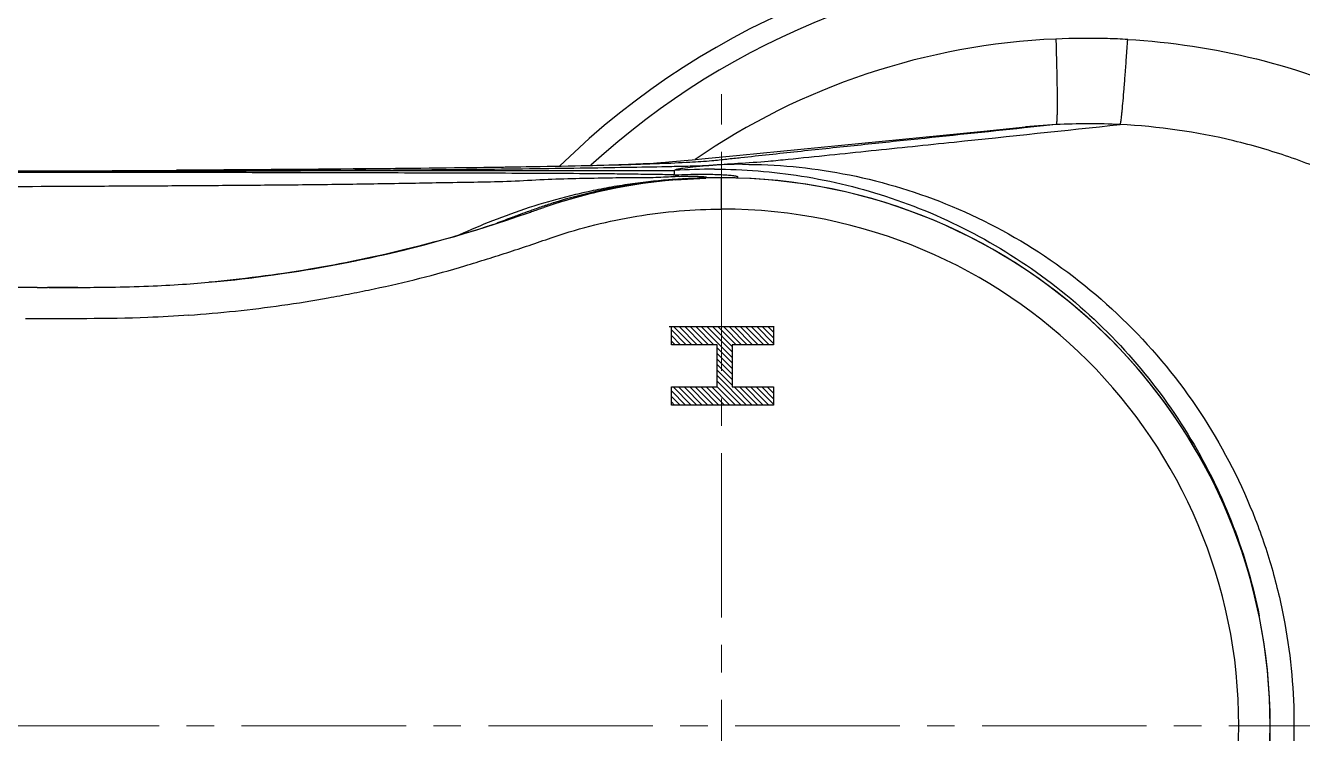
# Model space of a CAD drawing. Extents: x -13865 to -13271, y -11108 to -10688.
# Drawn here: x -13512.48 to -13471.74, y -10742.38 to -10719.77 of the extents above; entities that cross this region are included whole.
import ezdxf

# ---------------------------------------------------------------- set-up
doc = ezdxf.new("R2010")
doc.units = 0
doc.header["$LTSCALE"] = 7
doc.linetypes.add('CENTER2', pattern=[1.125, 0.75, -0.125, 0.125, -0.125])
doc.linetypes.add('PHANTOM', pattern=[2.5, 1.25, -0.25, 0.25, -0.25, 0.25, -0.25])
for name, color, linetype in [('D', 2, 'CONTINUOUS'), ('DWG', 7, 'CONTINUOUS'), ('FL0712_R4_DXF_CONTINUOUS_LINE', 7, 'CONTINUOUS'), ('PH', 3, 'PHANTOM'), ('PRT0014_DXF_CONTINUOUS_LINE', 7, 'CONTINUOUS')]:
    doc.layers.add(name, color=color, linetype=linetype)
doc.layers.add('중심선', color=1, linetype='CENTER2', lineweight=9)

msp = doc.modelspace()

# ---------------------------------------------------------------- hatches: boundary and pattern name
at = {"layer": 'D'}
h = msp.add_hatch(dxfattribs=at)
h.set_pattern_fill('ANSI31', color=256, angle=270, style=0)
h.set_pattern_definition([(315, (26678.41549, 9217.1956), (0.08838834765, 0.08838834765), [])])
h.paths.add_polyline_path([(-13490.41468, -10731.31548), (-13490.41468, -10729.9654), (-13491.87342, -10729.9654), (-13491.87342, -10729.3872), (-13488.61763, -10729.3872), (-13488.61763, -10729.9654), (-13489.93631, -10729.9654), (-13489.93631, -10731.31548), (-13488.61763, -10731.31548), (-13488.61763, -10731.89333), (-13491.87342, -10731.89333), (-13491.87342, -10731.31548)], flags=0)

# ---------------------------------------------------------------- linework, layer by layer
at = {"layer": 'DWG', "linetype": 'Continuous'}
msp.add_lwpolyline([(-13490.41468, -10731.31548), (-13490.41468, -10729.9654), (-13491.87342, -10729.9654), (-13491.87342, -10729.3872), (-13488.61763, -10729.3872), (-13488.61763, -10729.9654), (-13489.93631, -10729.9654), (-13489.93631, -10731.31548), (-13488.61763, -10731.31548), (-13488.61763, -10731.89333), (-13491.87342, -10731.89333), (-13491.87342, -10731.31548), (-13490.41468, -10731.31548)], dxfattribs=at)
at = {"layer": 'FL0712_R4_DXF_CONTINUOUS_LINE', "color": 7, "linetype": 'Continuous'}
for p, q in [((-13481.90649, -10723.14402), (-13480.57795, -10723.01123)), ((-13479.60462, -10722.93741), (-13480.62516, -10723.04492)), ((-13479.60457, -10722.93742), (-13480.57866, -10723.01085)), ((-13489.69418, -10723.90942), (-13481.90649, -10723.14402)), ((-13499.24507, -10724.32209), (-13497.23549, -10724.2943)), ((-13497.23549, -10724.2943), (-13495.56276, -10724.26462)), ((-13495.56276, -10724.26462), (-13494.63999, -10724.24388)), ((-13494.63999, -10724.24388), (-13493.87101, -10724.22272)), ((-13493.87101, -10724.22272), (-13493.24914, -10724.2018)), ((-13492.17751, -10724.14892), (-13491.84459, -10724.11959)), ((-13491.84459, -10724.11959), (-13491.21547, -10724.06201)), ((-13491.21547, -10724.06201), (-13490.79374, -10724.02142)), ((-13490.79374, -10724.02142), (-13489.69418, -10723.90942)), ((-13512.80101, -10724.41847), (-13509.71931, -10724.40762)), ((-13509.71931, -10724.40762), (-13506.17966, -10724.3869)), ((-13506.17966, -10724.3869), (-13502.41724, -10724.35612)), ((-13491.7722, -10724.40864), (-13503.70963, -10724.40864)), ((-13502.41724, -10724.35612), (-13499.24507, -10724.32209)), ((-13491.81267, -10724.544), (-13491.81543, -10724.54401)), ((-13491.77303, -10724.54311), (-13491.77235, -10724.40561)), ((-13491.75255, -10724.69962), (-13490.7723, -10724.64395)), ((-13491.66938, -10724.539), (-13491.63833, -10724.53735))]:
    msp.add_line(p, q, dxfattribs=at)
for points in [[(-13493.24914, -10724.2018), (-13492.77623, -10724.18246), (-13492.59589, -10724.17391), (-13492.45062, -10724.16633), (-13492.34042, -10724.16), (-13492.26007, -10724.1549), (-13492.21787, -10724.152), (-13492.17751, -10724.14892)], [(-13491.8175, -10724.54402), (-13491.80627, -10724.54386), (-13491.79296, -10724.54361), (-13491.77656, -10724.54321), (-13491.75774, -10724.54266), (-13491.73767, -10724.54198), (-13491.71616, -10724.54115), (-13491.69348, -10724.54016), (-13491.66938, -10724.539)]]:
    msp.add_lwpolyline(points, dxfattribs=at)
for centre, radius, start, end in [((-13477.96562, -10742.13701), 24.99936, 225.67491, 134.335624), ((-13477.98124, -10742.14017), 24.32117, 89.962594, 132.596704), ((-13477.982, -10742.13705), 24.31819, 270.039213, 83.930706), ((-13478.66875, -10742.16311), 21.97988, 92.453925, 124.513826), ((-13478.60308, -10743.3193), 23.13649, 88.413455, 92.493741), ((-13478.60897, -10743.59093), 23.40827, 86.840403, 88.417444), ((-13478.56501, -10743.61853), 20.70724, 87.216729, 92.87765), ((-13491.11445, -10715.96971), 8.27945, 272.527, 273.002114), ((-13489.60152, -10741.46359), 17.25847, 90.003376, 93.584966), ((-13515.14254, -9106.01597), 1618.43299, 270.26489511, 270.40476435), ((-13490.50835, -10741.93027), 17.57018, 89.985379, 94.125413), ((-13491.12006, -10742.63847), 18.05611, 91.803055, 92.003594), ((-13491.17474, -10740.90292), 16.31971, 91.608479, 91.802887), ((-13490.27189, -10742.02827), 17.3914, 88.354191, 91.648791), ((-13490.27234, -10742.13699), 17.50021, 271.637079, 88.362934)]:
    msp.add_arc(centre, radius, start, end, dxfattribs=at)
for points, knots in [([(-13479.60975, -10720.20468), (-13479.60373, -10720.40194), (-13479.59295, -10720.77851), (-13479.58023, -10721.3126), (-13479.57204, -10721.78194), (-13479.5689, -10722.12798), (-13479.56919, -10722.36541), (-13479.57061, -10722.51202), (-13479.57322, -10722.63681), (-13479.5769, -10722.73981), (-13479.58182, -10722.81988), (-13479.58727, -10722.8797), (-13479.59409, -10722.91453), (-13479.59947, -10722.93482), (-13479.60459, -10722.93741)], [0, 0, 0, 0, 0.21634302, 0.41297543, 0.58564373, 0.73091809, 0.79232068, 0.84593064, 0.89160975, 0.92922297, 0.95868732, 0.98011642, 0.99371925, 1, 1, 1, 1]), ([(-13477.55944, -10722.93568), (-13477.55503, -10722.92966), (-13477.54922, -10722.90815), (-13477.53993, -10722.86694), (-13477.53008, -10722.80411), (-13477.51872, -10722.72056), (-13477.50643, -10722.61561), (-13477.48717, -10722.43399), (-13477.46142, -10722.15627), (-13477.42897, -10721.76567), (-13477.39374, -10721.30397), (-13477.35641, -10720.78022), (-13477.33154, -10720.41131), (-13477.31882, -10720.21822)], [0, 0, 0, 0, 0.00820167, 0.02375703, 0.04691, 0.07780603, 0.11652637, 0.16297766, 0.27852046, 0.42299769, 0.5936862, 0.7873519, 1, 1, 1, 1]), ([(-13477.31878, -10720.21873), (-13475.93656, -10720.29554), (-13473.17953, -10720.7121), (-13469.24126, -10722.10374), (-13465.63319, -10724.2109), (-13462.48453, -10726.95748), (-13459.91264, -10730.25192), (-13457.37139, -10735.19015), (-13456.03001, -10742.139), (-13457.37264, -10749.08755), (-13459.91463, -10754.02543), (-13462.48721, -10757.31929), (-13465.63617, -10760.06561), (-13469.24492, -10762.17144), (-13473.18254, -10763.56453), (-13475.93986, -10763.98069), (-13477.32212, -10764.05627)], [0, 0, 0, 0, 0.06256258, 0.12512644, 0.1876934, 0.25026234, 0.31283344, 0.37540771, 0.50000051, 0.6245933, 0.68716752, 0.74973869, 0.81230752, 0.87487465, 0.93743827, 1, 1, 1, 1]), ([(-13480.62516, -10723.04492), (-13481.83007, -10723.17148), (-13483.63743, -10723.35954), (-13485.74571, -10723.58035), (-13486.94994, -10723.70753), (-13487.85283, -10723.80356), (-13488.75576, -10723.90048), (-13489.50792, -10723.9816), (-13490.11762, -10724.04777), (-13490.65911, -10724.10767), (-13491.37505, -10724.15161), (-13492.33945, -10724.19432), (-13493.55845, -10724.23194), (-13495.64922, -10724.27987), (-13498.7671, -10724.32443), (-13503.00646, -10724.3648), (-13506.05074, -10724.38663), (-13507.66052, -10724.39645)], [0, 0, 0, 0, 0.13414341, 0.20119164, 0.23470717, 0.26821888, 0.30172405, 0.33525508, 0.35197969, 0.3696299, 0.39556592, 0.43137328, 0.47651799, 0.53059336, 0.662926, 0.82176136, 1, 1, 1, 1]), ([(-13488.15338, -10724.04289), (-13487.27046, -10723.9533), (-13485.50484, -10723.76852), (-13481.97304, -10723.40185), (-13479.32437, -10723.12277), (-13477.55873, -10722.93576)], [0, 0, 0, 0, 0.24993262, 0.49996357, 1, 1, 1, 1]), ([(-13477.55961, -10761.33867), (-13476.34029, -10761.28073), (-13474.51269, -10761.01901), (-13472.16595, -10760.33196), (-13470.45987, -10759.65317), (-13468.82482, -10758.81796), (-13467.27651, -10757.83058), (-13465.82969, -10756.6998), (-13464.49327, -10755.44023), (-13463.2838, -10754.05785), (-13462.21345, -10752.56514), (-13461.29039, -10750.97688), (-13460.26483, -10748.75488), (-13459.38887, -10745.80714), (-13459.03719, -10742.13709), (-13459.38877, -10738.46704), (-13460.26467, -10735.5193), (-13461.29017, -10733.29728), (-13462.21318, -10731.70899), (-13463.28347, -10730.21624), (-13464.49293, -10728.83386), (-13465.8293, -10727.57425), (-13467.27608, -10726.44342), (-13468.82438, -10725.45602), (-13470.45938, -10724.62071), (-13472.16554, -10723.94208), (-13474.51257, -10723.25575), (-13476.34014, -10722.99454), (-13477.55944, -10722.93568)], [0, 0, 0, 0, 0.06243276, 0.09368358, 0.12493754, 0.15619492, 0.1874513, 0.21871246, 0.24997579, 0.28123961, 0.31250731, 0.34377624, 0.3750475, 0.43752129, 0.49999948, 0.56247729, 0.62495079, 0.65622198, 0.68749083, 0.71875849, 0.75002223, 0.78128558, 0.81254656, 0.84380295, 0.87506032, 0.90631442, 0.93756553, 1, 1, 1, 1]), ([(-13503.70934, -10724.40858), (-13502.38857, -10724.39942), (-13499.8797, -10724.38036), (-13496.8396, -10724.34936), (-13494.63787, -10724.31957), (-13493.19583, -10724.29642), (-13492.09266, -10724.27714), (-13491.29495, -10724.25799), (-13490.9255, -10724.24896), (-13490.74857, -10724.24108)], [0, 0, 0, 0, 0.30569281, 0.58068086, 0.70364985, 0.81531737, 0.91447585, 0.95900888, 1, 1, 1, 1]), ([(-13491.7722, -10724.40864), (-13491.7722, -10724.39934), (-13491.75778, -10724.38503), (-13491.73421, -10724.37414), (-13491.69135, -10724.35889), (-13491.61795, -10724.34193), (-13491.44742, -10724.31196), (-13491.15416, -10724.27821), (-13490.89816, -10724.25398), (-13490.7491, -10724.24006)], [0, 0, 0, 0, 0.02661534, 0.04819019, 0.07666518, 0.15549632, 0.26413218, 0.57161882, 1, 1, 1, 1]), ([(-13490.68057, -10724.23778), (-13490.51737, -10724.22918), (-13490.20941, -10724.20095), (-13489.57689, -10724.16102), (-13488.8966, -10724.12039), (-13488.36385, -10724.06419), (-13488.15395, -10724.04289)], [0, 0, 0, 0, 0.19345919, 0.36595283, 0.75025121, 1, 1, 1, 1]), ([(-13489.60254, -10724.20513), (-13488.53098, -10724.20513), (-13486.31681, -10724.41207), (-13483.0373, -10725.37425), (-13479.88352, -10727.04104), (-13477.07087, -10729.37223), (-13474.78771, -10732.23975), (-13473.41593, -10734.94157), (-13472.66997, -10737.17952), (-13472.28382, -10738.84556), (-13472.05969, -10740.49801), (-13471.98946, -10742.13686), (-13472.05969, -10743.7757), (-13472.28382, -10745.42816), (-13472.66997, -10747.09419), (-13473.41594, -10749.33214), (-13474.78768, -10752.03395), (-13477.07097, -10754.90153), (-13479.88312, -10757.23249), (-13482.53909, -10758.63608), (-13484.73811, -10759.39811), (-13486.37295, -10759.79204), (-13487.99432, -10760.02068), (-13489.06997, -10760.06859), (-13489.60254, -10760.06859)], [0, 0, 0, 0, 0.05768204, 0.11890006, 0.18283223, 0.24835645, 0.31413966, 0.37878567, 0.4102915, 0.4409661, 0.47070594, 0.49992919, 0.52915245, 0.55889228, 0.58956688, 0.62107272, 0.68571872, 0.75150193, 0.81702615, 0.88095833, 0.91198712, 0.94213801, 0.97133178, 1, 1, 1, 1]), ([(-13604.58421, -10752.55255), (-13604.6899, -10752.2088), (-13604.86197, -10751.50776), (-13604.98831, -10750.43496), (-13605.10907, -10749.36245), (-13605.24927, -10747.92981), (-13605.38292, -10746.13537), (-13605.47658, -10743.97804), (-13605.50136, -10741.81879), (-13605.46322, -10740.01966), (-13605.39861, -10738.5817), (-13605.33331, -10737.50409), (-13605.25141, -10736.42767), (-13605.16912, -10735.53185), (-13605.09551, -10734.81597), (-13605.03691, -10734.27932), (-13604.97533, -10733.74296), (-13604.91102, -10733.20701), (-13604.82711, -10732.67363), (-13604.70858, -10732.14677), (-13604.55906, -10731.62784), (-13604.32146, -10730.94837), (-13603.95402, -10730.12541), (-13603.40655, -10729.19315), (-13602.75837, -10728.32751), (-13601.76985, -10727.28044), (-13600.31812, -10726.19502), (-13598.66014, -10725.46468), (-13597.43906, -10725.15304), (-13596.72899, -10725.03382), (-13596.19208, -10724.97551), (-13595.65254, -10724.95362), (-13595.11275, -10724.95493), (-13594.57287, -10724.95726), (-13593.85311, -10724.95794), (-13592.95355, -10724.95712), (-13591.8741, -10724.95636), (-13590.79462, -10724.95604), (-13589.35522, -10724.95601), (-13587.55591, -10724.95658), (-13584.67695, -10724.95807), (-13581.07827, -10724.95928), (-13576.75993, -10724.95939), (-13572.44166, -10724.95871), (-13568.12343, -10724.95759), (-13563.80519, -10724.95645), (-13558.0475, -10724.95492), (-13550.85036, -10724.95284), (-13542.21377, -10724.94986), (-13533.57718, -10724.94516), (-13526.38002, -10724.93927), (-13520.62231, -10724.93108), (-13516.30419, -10724.92525), (-13512.70645, -10724.91197), (-13509.82992, -10724.89767), (-13507.6758, -10724.88606), (-13505.52579, -10724.87196), (-13503.3813, -10724.85248), (-13501.59827, -10724.82957), (-13500.17544, -10724.80582), (-13499.11121, -10724.78522), (-13498.04913, -10724.76903), (-13496.99133, -10724.74677), (-13495.95189, -10724.68381), (-13494.94887, -10724.65352), (-13494.14887, -10724.63865), (-13493.5472, -10724.62993), (-13493.131, -10724.62562), (-13492.74195, -10724.6237), (-13492.3825, -10724.6235), (-13492.05583, -10724.60546), (-13491.849, -10724.59681), (-13491.75134, -10724.59339)], [0, 0, 0, 0, 0.00788558, 0.01577476, 0.02366631, 0.03155582, 0.0473356, 0.06311607, 0.07889623, 0.09467645, 0.10256691, 0.11045732, 0.11834741, 0.12623691, 0.13018181, 0.13412731, 0.13807374, 0.14202005, 0.14596307, 0.14990709, 0.15385285, 0.15779801, 0.16568388, 0.17357032, 0.1814569, 0.18934338, 0.20508665, 0.22083347, 0.22872261, 0.23266908, 0.23661361, 0.24055622, 0.24450218, 0.24844891, 0.25239455, 0.26028417, 0.26817368, 0.27606363, 0.28395394, 0.29973534, 0.3155173, 0.34708087, 0.37864352, 0.41020559, 0.44176748, 0.47332951, 0.5048917, 0.56801639, 0.63114121, 0.69426611, 0.75739103, 0.78895336, 0.82051554, 0.85207451, 0.86784163, 0.88358984, 0.89930864, 0.91498586, 0.93061396, 0.93840836, 0.94618864, 0.95395326, 0.96170025, 0.96938475, 0.97678332, 0.98370171, 0.98692936, 0.98997761, 0.99282789, 0.99546077, 0.9978572, 1, 1, 1, 1]), ([(-13491.80693, -10724.54398), (-13491.85285, -10724.54421), (-13491.94599, -10724.54102), (-13492.13741, -10724.53551), (-13492.38616, -10724.5327), (-13492.69525, -10724.52787), (-13493.13333, -10724.52105), (-13493.70952, -10724.51346), (-13494.69235, -10724.50415), (-13495.98261, -10724.49635), (-13497.56856, -10724.4915), (-13499.17874, -10724.48624), (-13501.33492, -10724.48029), (-13504.03878, -10724.47408), (-13507.29133, -10724.46879), (-13511.64038, -10724.46433), (-13517.08229, -10724.46473), (-13523.61453, -10724.46452), (-13530.14703, -10724.46459), (-13536.67954, -10724.46461), (-13545.38956, -10724.46466), (-13554.09958, -10724.46454), (-13562.8096, -10724.4643), (-13569.34212, -10724.46416), (-13575.87464, -10724.46415), (-13581.3184, -10724.4644), (-13585.67342, -10724.46472), (-13588.39531, -10724.46524), (-13590.57283, -10724.46639), (-13592.20595, -10724.46624), (-13593.83907, -10724.46249), (-13594.92784, -10724.45952), (-13595.47222, -10724.4625)], [0, 0, 0, 0, 0.00132878, 0.0026961, 0.00554202, 0.00852743, 0.01164225, 0.01822102, 0.02520352, 0.04008569, 0.05556075, 0.07109968, 0.08668336, 0.11795918, 0.14934743, 0.18080964, 0.24381701, 0.306832, 0.36984726, 0.43286244, 0.49587766, 0.62190813, 0.68492338, 0.74793863, 0.81095389, 0.87396917, 0.90547682, 0.93698457, 0.95273851, 0.9684923, 0.98424574, 1, 1, 1, 1]), ([(-13595.45169, -10724.44617), (-13595.22291, -10724.44377), (-13594.76531, -10724.44529), (-13593.85015, -10724.44743), (-13592.70619, -10724.44542), (-13591.33343, -10724.44531), (-13589.5031, -10724.44548), (-13587.21518, -10724.44595), (-13583.55451, -10724.44615), (-13578.97867, -10724.44587), (-13573.48767, -10724.44587), (-13567.99666, -10724.44595), (-13560.67532, -10724.44602), (-13551.52365, -10724.44604), (-13540.54164, -10724.44591), (-13529.55975, -10724.44641), (-13518.59924, -10724.44489), (-13511.29934, -10724.44834), (-13507.66008, -10724.43167)], [0, 0, 0, 0, 0.00781834, 0.01563644, 0.031273, 0.04690952, 0.06254598, 0.09381889, 0.12509182, 0.18763772, 0.25018361, 0.31272949, 0.37527536, 0.5003671, 0.62545887, 0.75055063, 0.87563826, 1, 1, 1, 1]), ([(-13491.63832, -10724.53936), (-13491.51184, -10724.53443), (-13491.27206, -10724.52001), (-13490.93181, -10724.51728), (-13490.63256, -10724.52158), (-13490.44689, -10724.52665), (-13490.36126, -10724.53028)], [0, 0, 0, 0, 0.29722242, 0.56390619, 0.79873739, 1, 1, 1, 1]), ([(-13491.63283, -10724.58964), (-13491.55869, -10724.58756), (-13491.42098, -10724.58472), (-13491.23051, -10724.58419), (-13491.07266, -10724.5867), (-13490.96181, -10724.59073), (-13490.89022, -10724.59486), (-13490.84917, -10724.59783), (-13490.81743, -10724.60098), (-13490.79271, -10724.60369), (-13490.77979, -10724.6069), (-13490.76747, -10724.60882), (-13490.76995, -10724.61381), (-13490.7706, -10724.61548)], [0, 0, 0, 0, 0.25559026, 0.47468155, 0.65636545, 0.79971394, 0.85671948, 0.90379713, 0.94094277, 0.96822264, 0.98573292, 0.99382215, 1, 1, 1, 1]), ([(-13490.7706, -10724.61548), (-13490.77232, -10724.61987), (-13490.77138, -10724.62978), (-13490.77287, -10724.63929), (-13490.77211, -10724.64406)], [0, 0, 0, 0, 0.49346618, 1, 1, 1, 1]), ([(-13490.50387, -10724.36009), (-13489.57366, -10724.36009), (-13487.65947, -10724.51159), (-13484.80055, -10725.21461), (-13481.99266, -10726.43874), (-13479.37585, -10728.17625), (-13477.08529, -10730.37255), (-13475.23075, -10732.92656), (-13473.88094, -10735.70474), (-13473.31582, -10737.65747), (-13473.11981, -10738.62987)], [0, 0, 0, 0, 0.11470709, 0.23563753, 0.36143732, 0.49053009, 0.62095785, 0.75067508, 0.87767859, 1, 1, 1, 1]), ([(-13490.36126, -10724.53028), (-13490.27673, -10724.53386), (-13490.15852, -10724.54023), (-13490.01301, -10724.55193), (-13489.93005, -10724.56041), (-13489.86515, -10724.56876), (-13489.81713, -10724.57697), (-13489.78902, -10724.5832), (-13489.77007, -10724.59143), (-13489.77148, -10724.60571), (-13489.77148, -10724.6222), (-13489.77221, -10724.63535), (-13489.7724, -10724.64404)], [0, 0, 0, 0, 0.39315186, 0.5499344, 0.67864517, 0.78006543, 0.85550578, 0.90129878, 0.92058475, 0.93987207, 0.95962695, 1, 1, 1, 1])]:
    msp.add_open_spline(points, degree=3, knots=knots, dxfattribs=at)
at = {"layer": 'PH', "ltscale": 0.4}
msp.add_line((-13491.94656, -10729.3872), (-13488.59514, -10729.3872), dxfattribs=at)
at = {"layer": 'PRT0014_DXF_CONTINUOUS_LINE', "color": 7, "linetype": 'Continuous'}
for p, q in [((-13492.13012, -10724.71509), (-13492.28963, -10724.72981)), ((-13491.97318, -10724.7019), (-13492.13012, -10724.71509)), ((-13491.81944, -10724.6902), (-13491.97318, -10724.7019)), ((-13491.6699, -10724.67997), (-13491.81944, -10724.6902)), ((-13491.3258, -10724.66048), (-13491.43395, -10724.66599)), ((-13491.18715, -10724.65431), (-13491.3258, -10724.66048)), ((-13491.05117, -10724.64919), (-13491.18715, -10724.65431)), ((-13490.91922, -10724.64509), (-13491.05117, -10724.64919)), ((-13490.79287, -10724.64194), (-13490.91922, -10724.64509)), ((-13490.67364, -10724.63964), (-13490.79287, -10724.64194)), ((-13490.56279, -10724.63808), (-13490.67364, -10724.63964)), ((-13490.41474, -10724.63687), (-13490.56279, -10724.63808)), ((-13490.29447, -10724.63663), (-13490.41474, -10724.63687)), ((-13490.18128, -10724.63702), (-13490.29447, -10724.63663)), ((-13490.27231, -10725.63686), (-13490.27231, -10724.63686)), ((-13490.09685, -10724.63771), (-13490.18128, -10724.63702)), ((-13490.05467, -10724.63814), (-13490.08434, -10724.63779)), ((-13489.86395, -10724.64161), (-13489.96151, -10724.63961)), ((-13489.78879, -10724.64352), (-13489.86395, -10724.64161)), ((-13494.69706, -10725.11673), (-13494.85912, -10725.1542)), ((-13492.86186, -10724.79352), (-13493.02829, -10724.8153)), ((-13492.69663, -10724.77336), (-13492.86186, -10724.79352)), ((-13492.28963, -10724.72981), (-13492.45121, -10724.74606)), ((-13496.10867, -10725.49309), (-13496.26114, -10725.54059)), ((-13495.95539, -10725.4467), (-13496.10867, -10725.49309)), ((-13495.80145, -10725.40148), (-13495.95539, -10725.4467)), ((-13495.72429, -10725.37933), (-13495.80145, -10725.40148)), ((-13495.56969, -10725.33598), (-13495.72429, -10725.37933)), ((-13495.41455, -10725.29385), (-13495.56969, -10725.33598)), ((-13495.25785, -10725.25268), (-13495.41455, -10725.29385)), ((-13495.09951, -10725.2125), (-13495.25785, -10725.25268)), ((-13495.08894, -10725.31334), (-13495.1052, -10725.31811)), ((-13497.29666, -10725.8998), (-13497.439, -10725.95425)), ((-13497.15277, -10725.84601), (-13497.29666, -10725.8998)), ((-13497.0074, -10725.79296), (-13497.15277, -10725.84601)), ((-13496.93767, -10725.92894), (-13497.11163, -10725.98738)), ((-13496.86062, -10725.74069), (-13497.0074, -10725.79296)), ((-13496.71251, -10725.68926), (-13496.86062, -10725.74069)), ((-13496.56316, -10725.63873), (-13496.71251, -10725.68926)), ((-13496.41267, -10725.58916), (-13496.56316, -10725.63873)), ((-13496.26114, -10725.54059), (-13496.41267, -10725.58916)), ((-13498.22342, -10726.3402), (-13498.42535, -10726.40064)), ((-13498.25822, -10726.29225), (-13498.38901, -10726.35015)), ((-13498.12579, -10726.23473), (-13498.25822, -10726.29225)), ((-13498.00017, -10726.2721), (-13498.22342, -10726.3402)), ((-13497.99174, -10726.17765), (-13498.12579, -10726.23473)), ((-13497.81795, -10726.21552), (-13498.00017, -10726.2721)), ((-13497.85606, -10726.12104), (-13497.99174, -10726.17765)), ((-13497.71874, -10726.06492), (-13497.85606, -10726.12104)), ((-13497.64417, -10726.1607), (-13497.81795, -10726.21552)), ((-13497.57971, -10726.00931), (-13497.71874, -10726.06492)), ((-13497.68644, -10726.17287), (-13497.70155, -10726.17837)), ((-13497.61999, -10726.14865), (-13497.68644, -10726.17287)), ((-13497.46569, -10726.10351), (-13497.64417, -10726.1607)), ((-13497.439, -10725.95425), (-13497.57971, -10726.00931)), ((-13497.28794, -10726.04565), (-13497.46569, -10726.10351)), ((-13497.11163, -10725.98738), (-13497.28794, -10726.04565)), ((-13499.46486, -10726.69478), (-13499.70161, -10726.75782)), ((-13499.28189, -10726.64507), (-13499.46486, -10726.69478)), ((-13499.0922, -10726.5926), (-13499.28189, -10726.64507)), ((-13498.89627, -10726.53742), (-13499.0922, -10726.5926)), ((-13498.51812, -10726.40841), (-13498.63561, -10726.46237)), ((-13498.42535, -10726.40064), (-13498.62859, -10726.46039)), ((-13498.38901, -10726.35015), (-13498.51812, -10726.40841)), ((-13501.22454, -10727.1284), (-13501.42855, -10727.17348)), ((-13501.01812, -10727.0817), (-13501.22454, -10727.1284)), ((-13500.80894, -10727.03325), (-13501.01812, -10727.0817)), ((-13500.59638, -10726.98285), (-13500.80894, -10727.03325)), ((-13500.37908, -10726.93012), (-13500.59638, -10726.98285)), ((-13500.15741, -10726.87506), (-13500.37908, -10726.93012)), ((-13499.93191, -10726.81773), (-13500.15741, -10726.87506)), ((-13499.70161, -10726.75782), (-13499.93191, -10726.81773)), ((-13503.40676, -10727.55599), (-13503.63066, -10727.5931)), ((-13503.22301, -10727.52459), (-13503.40676, -10727.55599)), ((-13503.03628, -10727.49183), (-13503.22301, -10727.52459)), ((-13502.84734, -10727.45779), (-13503.03628, -10727.49183)), ((-13502.65702, -10727.42259), (-13502.84734, -10727.45779)), ((-13502.46561, -10727.38628), (-13502.65702, -10727.42259)), ((-13502.27221, -10727.34866), (-13502.46561, -10727.38628)), ((-13502.07686, -10727.3097), (-13502.27221, -10727.34866)), ((-13501.87967, -10727.2694), (-13502.07686, -10727.3097)), ((-13501.68047, -10727.22769), (-13501.87967, -10727.2694)), ((-13506.43619, -10727.95333), (-13506.62355, -10727.97053)), ((-13506.24227, -10727.93464), (-13506.43619, -10727.95333)), ((-13506.05186, -10727.91539), (-13506.24227, -10727.93464)), ((-13505.85305, -10727.89434), (-13506.05186, -10727.91539)), ((-13505.66358, -10727.87338), (-13505.85305, -10727.89434)), ((-13505.46285, -10727.85023), (-13505.66358, -10727.87338)), ((-13505.25515, -10727.82523), (-13505.46285, -10727.85023)), ((-13505.04518, -10727.79888), (-13505.25515, -10727.82523)), ((-13504.8347, -10727.77139), (-13505.04518, -10727.79888)), ((-13504.62025, -10727.74226), (-13504.8347, -10727.77139)), ((-13504.43679, -10727.71643), (-13504.62025, -10727.74226)), ((-13504.24732, -10727.68889), (-13504.43679, -10727.71643)), ((-13504.05051, -10727.65935), (-13504.24732, -10727.68889)), ((-13503.84535, -10727.62752), (-13504.05051, -10727.65935)), ((-13503.63066, -10727.5931), (-13503.84535, -10727.62752)), ((-13512.11163, -10728.1368), (-13562.16875, -10728.1365)), ((-13512.11183, -10728.13723), (-13511.78119, -10728.1376)), ((-13510.80951, -10728.1372), (-13511.78103, -10728.13674))]:
    msp.add_line(p, q, dxfattribs=at)
for points in [[(-13491.45637, -10724.66731), (-13491.52584, -10724.67118), (-13491.6699, -10724.67997)], [(-13489.96151, -10724.63961), (-13489.9912, -10724.6391), (-13490.09685, -10724.63771)], [(-13493.02829, -10724.8153), (-13493.11195, -10724.8268), (-13493.19588, -10724.83872), (-13493.27999, -10724.85104), (-13493.3642, -10724.86377), (-13493.44848, -10724.87688), (-13493.53277, -10724.89038), (-13493.61704, -10724.90427), (-13493.70123, -10724.91852), (-13493.78533, -10724.93315), (-13493.8693, -10724.94814), (-13493.95312, -10724.96349), (-13494.03675, -10724.97919), (-13494.12019, -10724.99524), (-13494.2034, -10725.01162), (-13494.28637, -10725.02834), (-13494.36909, -10725.04539), (-13494.45153, -10725.06276), (-13494.53368, -10725.08044), (-13494.69706, -10725.11673)], [(-13492.45121, -10724.74606), (-13492.53265, -10724.75477), (-13492.69663, -10724.77336)], [(-13494.85912, -10725.1542), (-13494.93962, -10725.17336), (-13495.09951, -10725.2125)], [(-13498.62859, -10726.46039), (-13498.82991, -10726.5185), (-13498.89627, -10726.53742)], [(-13501.42855, -10727.17348), (-13501.63035, -10727.21703), (-13501.68047, -10727.22769)]]:
    msp.add_lwpolyline(points, dxfattribs=at)
for centre, radius, start, end in [((-13490.2738, -10742.1273), 17.49044, 89.995128, 108.904641), ((-13490.27231, -10742.13686), 17.5, 270, 90), ((-13490.2737, -10742.18443), 17.54766, 89.381677, 89.801372), ((-13490.26812, -10741.69062), 17.05382, 88.82772, 89.282838), ((-13490.2628, -10741.42698), 16.79013, 88.577163, 88.760232), ((-13489.80779, -10743.51879), 18.99864, 108.560154, 108.857179), ((-13490.72941, -10740.76378), 16.09357, 107.794918, 108.571664), ((-13491.3393, -10738.87428), 14.10808, 107.562541, 107.781687), ((-13489.46545, -10744.49131), 19.98545, 106.391136, 107.978292), ((-13510.34512, -10686.36276), 41.77397, 274.119575, 289.410784), ((-13475.19908, -10784.1403), 62.16797, 110.0108342, 110.3024658), ((-13483.31109, -10761.89437), 38.48916, 109.770544, 109.996299), ((-13488.04826, -10748.6473), 24.42059, 108.874776, 109.824366), ((-13490.27231, -10742.13686), 16.5, 270.000002, 89.999998), ((-13524.18741, -10653.41199), 77.43674, 290.0649643, 290.2233835), ((-13510.32244, -10686.479), 41.65584, 275.272327, 285.38054), ((-13511.4633, -10481.20398), 246.93382, 269.9350154, 270.0855879), ((-13511.23311, -10619.10035), 109.03726, 270.0728691, 270.5461425), ((-13510.97421, -10649.82757), 78.30898, 270.5710205, 270.6981973), ((-13509.92429, -10691.90337), 36.21738, 272.399236, 274.085231)]:
    msp.add_arc(centre, radius, start, end, dxfattribs=at)
for points, knots in [([(-13491.43391, -10724.66595), (-13491.98837, -10724.69592), (-13492.93396, -10724.79665), (-13494.32185, -10725.06664), (-13495.15337, -10725.28361), (-13495.59636, -10725.4238)], [0, 0, 0, 0, 0.39286828, 0.67125034, 1, 1, 1, 1]), ([(-13491.62772, -10724.6896), (-13492.14494, -10724.72929), (-13493.31168, -10724.87102), (-13494.46022, -10725.12927), (-13495.08894, -10725.31334)], [0, 0, 0, 0, 0.4419122, 1, 1, 1, 1]), ([(-13496.76988, -10725.83458), (-13496.82332, -10725.85433), (-13497.03967, -10725.9345), (-13497.25595, -10726.01487), (-13497.41898, -10726.07491)], [0, 0, 0, 0, 0.24697452, 1, 1, 1, 1]), ([(-13496.46202, -10725.76229), (-13496.4196, -10725.7473), (-13496.24603, -10725.68596), (-13496.07225, -10725.62521), (-13495.94059, -10725.58031)], [0, 0, 0, 0, 0.24438024, 1, 1, 1, 1]), ([(-13495.62047, -10726.51912), (-13495.18959, -10726.37753), (-13494.31815, -10726.12253), (-13492.98476, -10725.84416), (-13491.63341, -10725.67458), (-13490.7258, -10725.63489), (-13490.27231, -10725.63686)], [0, 0, 0, 0, 0.25000191, 0.49998976, 0.75002325, 1, 1, 1, 1]), ([(-13507.27231, -10729.02614), (-13506.77556, -10728.98793), (-13505.78295, -10728.89921), (-13504.29911, -10728.71761), (-13503.06945, -10728.51774), (-13502.09012, -10728.33361), (-13501.11361, -10728.13499), (-13499.8991, -10727.8573), (-13498.69957, -10727.52072), (-13497.74753, -10727.2269), (-13496.79813, -10726.92453), (-13496.08947, -10726.68698), (-13495.62047, -10726.51912)], [0, 0, 0, 0, 0.12500654, 0.25000529, 0.37499808, 0.43750756, 0.500023, 0.62502428, 0.74999957, 0.81250622, 0.87501368, 1, 1, 1, 1]), ([(-13510.01997, -10728.13073), (-13509.88541, -10728.12909), (-13509.34801, -10728.12108), (-13508.81068, -10728.10611), (-13508.40815, -10728.089)], [0, 0, 0, 0, 0.25038464, 1, 1, 1, 1]), ([(-13507.27231, -10729.02612), (-13507.7082, -10729.05856), (-13509.44349, -10729.15103), (-13511.18164, -10729.13683), (-13512.48175, -10729.13679)], [0, 0, 0, 0, 0.25160817, 1, 1, 1, 1])]:
    msp.add_open_spline(points, degree=3, knots=knots, dxfattribs=at)
at = {"layer": '중심선'}
for p, q in [((-13490.27231, -10762.30555), (-13490.27231, -10721.9683)), ((-13607.96619, -10742.13686), (-13450.96626, -10742.13686))]:
    msp.add_line(p, q, dxfattribs=at)

doc.saveas('drawing.dxf')
